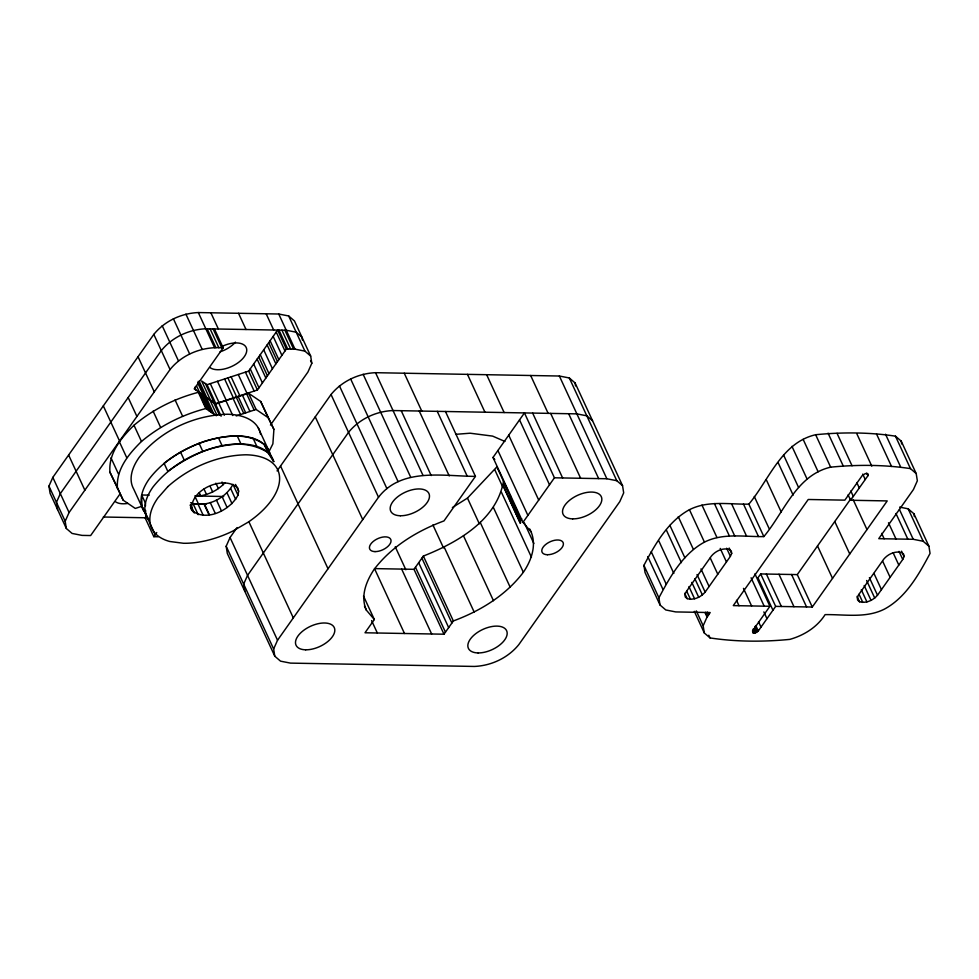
<?xml version="1.0" encoding="UTF-8"?>
<svg xmlns="http://www.w3.org/2000/svg" width="979" height="979" viewBox="0 0 979 979"><rect width="100%" height="100%" fill="white"/><g stroke="black" fill="none" stroke-linecap="round" stroke-linejoin="round"><path stroke-width="1.47" d="M141.429 506.424L135.273 508.431L123.195 500.208L109.954 472.257C108.326 453.228 121.249 437.76 133.988 425.253C152.663 409.54 174.751 398.514 198.321 392.322L215.49 404.07L221.107 416.234M117.456 488.484C115.828 469.455 128.738 453.975 141.478 441.468C160.152 425.767 182.241 414.741 205.81 408.549L216.347 415.757M215.49 404.07L248.593 393.24L260.671 401.463L273.912 429.414L272.884 443.854L268.76 452.029M237.97 495.178L238.643 491.213L237.701 487.775C222.992 474.693 189.118 490.198 191.762 510.304C205.969 522.517 230.334 510.083 237.97 495.178L232.965 484.372C225.525 498.715 206.165 508.101 190.575 502.729M404.486 633.499L374.504 568.603L414.007 569.325L423.369 556.06C456.3 542.966 494.358 521.672 502.839 484.519L520.363 523.288L502.876 485.437L503.365 481.631L520.852 519.482L520.338 522.37M363.503 596.052L374.345 619.523L364.996 632.777L443.989 634.208L453.35 620.955C480.273 610.969 505.8 595.428 523.349 572.287C531.952 559.731 537.495 543.247 529.688 528.954M119.597 494.554L90.643 535.55L82.016 535.391L72.079 533.433L66.327 528.476L50.088 493.33L48.95 486.122L52.829 477.385L153.813 334.39C164.607 321.075 181.274 313.268 198.321 312.558L278.746 314.014L288.683 315.972L294.434 320.928L310.673 356.075L311.811 363.295L307.932 372.032L270.461 425.094M66.327 528.476L65.189 521.269L69.068 512.531L170.052 369.536C182.657 353.835 203.326 346.174 223.175 347.863L214.438 328.944M277.069 470.923L331.037 394.513C341.83 381.198 358.51 373.391 375.544 372.693L559.376 376.022L569.325 377.98L575.077 382.936L622.546 485.67L623.684 492.878L619.805 501.615L518.821 644.61C508.028 657.925 491.36 665.732 474.325 666.442L290.482 663.113L280.532 661.155L274.793 656.199L227.312 553.453L226.173 546.245L230.053 537.508L237.065 527.571M274.793 656.199L273.643 648.979L277.534 640.242L378.506 497.246C401.476 467.399 443.144 476.235 475.439 476.381L445.457 411.486M704.305 632.972L703.167 625.765L707.046 617.027L710.203 612.548L675.73 611.924L665.793 609.966L660.042 605.022L645.051 572.568L643.913 565.36C655.049 544.434 667.862 521.379 689.449 509.692C707.927 500.306 729.037 504.454 748.862 504.148C769.127 479.906 781.401 442.643 815.654 434.725C841.977 432.118 869.315 432.192 895.467 436.169L901.206 441.113L916.197 473.567L917.347 480.775L913.456 489.512L878.75 538.67L913.223 539.294L923.16 541.252L928.912 546.209L930.05 553.416C918.914 574.343 906.101 597.398 884.502 609.085C866.036 618.471 844.926 614.322 825.101 614.628C817.147 627.184 803.979 635.371 789.869 639.373C763.534 641.979 736.196 641.894 710.056 637.929L704.305 632.972L694.307 611.349M660.042 605.022L658.904 597.802C670.04 576.876 682.852 553.82 704.439 542.133C722.918 532.76 744.028 536.896 763.853 536.59C784.118 512.347 796.392 475.084 830.645 467.167C856.968 464.56 884.306 464.633 910.458 468.611L916.197 473.567M730.395 556.341L731.68 553.465L731.301 551.079L729.404 549.452C722.832 547.579 715.673 550.957 711.439 555.999L686.193 591.757L684.921 594.632L685.288 597.019L687.185 598.646C693.756 600.519 700.915 597.141 705.149 592.099L730.395 556.341L726.651 548.24M848.108 494.848L850.604 500.257L867.957 475.672L868.226 474.081L865.424 473.542L862.218 475.574L844.853 500.147L808.226 499.486L733.283 605.609L769.91 606.282L754.919 573.829M902.748 559.462L904.033 556.586L903.654 554.2L901.757 552.572C895.185 550.7 888.026 554.077 883.792 559.119L858.546 594.877L857.274 597.753L857.641 600.139L859.538 601.767C866.109 603.639 873.268 600.262 877.502 595.22L902.748 559.462L899.003 551.361M452.384 507.538L467.46 498.103L496.867 466.91L509.361 493.942M223.175 347.863L194.221 388.871L215.796 403.629L257.416 390.009L286.37 349.013L294.985 349.16L304.922 351.131L310.673 356.075M210.412 399.934L201.662 381.015L207.058 384.698L248.666 371.09L277.62 330.082L286.37 349.013M155.22 534.718L146.483 515.798L145.088 517.769L153.825 536.688L156.75 532.552M475.439 476.381L443.989 520.914C417.066 530.899 391.527 546.441 373.978 569.582C366.195 581.453 360.223 596.26 366.366 610.15L374.345 619.523M522.982 522.345L493 457.462L524.45 412.918L554.432 477.801L522.982 522.345L530.961 531.719M851.13 498.36L797.285 574.6L760.671 573.939L757.954 577.781L772.945 610.223M769.91 606.282L752.557 630.855L752.851 632.948L755.09 632.985L758.297 630.966L775.662 606.38L812.276 607.041L887.231 500.918L850.604 500.257M195.922 496.304C206.863 495.717 217.754 490.748 225.109 482.598M270.583 456.055A69.448 36.7 -24.8 0 0 237.224 435.875C210.571 436.414 184.97 447.036 164.08 463.287L167.825 471.401C194.907 451.49 236.172 432.742 267.903 452.543L273.765 461.733L270.02 453.62L264.159 444.429C246.806 431.898 223.812 435.655 204.599 441.284C183.257 448.798 162.967 460.864 149.114 479.086A69.448 36.7 -24.8 0 0 145.198 512.959M520.852 519.482L521.758 518.858M236.245 415.953L256.094 409.455L268.173 417.69L273.912 429.414M273.679 461.439A69.448 36.7 -24.8 0 0 240.969 443.976C207.364 444.943 173.797 460.656 152.859 487.187A69.448 36.7 -24.8 0 0 147.425 518.772M455.688 434.333L470.116 433.207L492.608 436.108L504.919 441.456M554.432 477.801L606.858 478.755L616.794 480.713L622.546 485.67M510.5 495.753L508.211 495.717L520.706 522.749M148.624 519.311L141.955 506.596L141.674 495.007L149.224 495.154M194.784 495.974L223.689 496.5M192.447 503.977L206.141 504.222M103.309 517.01L145.333 517.769M153.825 536.688L158.145 536.773M899.652 507.122L908.169 508.811L913.921 513.755L928.912 546.209M592.564 420.786L586.813 415.83L576.876 413.872L393.032 410.544C375.997 411.241 359.317 419.049 348.524 432.363L247.552 575.358L243.661 584.096L244.799 591.304M493 457.462L494.774 459.543M141.955 506.596L143.423 508.896M109.954 472.257L115.706 483.981M895.467 436.169L910.458 468.611M885.518 434.211L900.509 466.653M876.548 434.04L891.539 466.481M908.169 508.811L923.16 541.252M899.481 509.557L913.223 539.294M895.969 513.51L907.839 539.196M856.796 433.685L871.787 466.126M866.709 472.967L867.957 475.672M888.491 522.762L895.981 538.976M901.537 551.177L904.033 556.586M862.744 474.105L865.24 479.514M893.191 552.89L898.808 565.054M837.045 433.33L852.036 465.771M881.638 533.359L884.135 538.768M856.784 482.561L859.281 487.97M828.075 433.171L843.066 465.612M850.812 491.005L853.309 496.414M882.63 561.126L890.131 577.341M853.247 499.841L866.99 529.578M815.654 434.725L830.645 467.167M873.953 573.413L881.455 589.627M869.389 577.647L877.502 595.22M803.135 439.338L818.126 471.792M866.611 580.498L874.736 598.071M834.757 521.538L849.748 553.979M864.176 585.515L871.053 600.384M861.3 589.737L866.917 601.901M791.962 446.338L806.953 478.78M859.072 594.302L862.817 602.415M857.041 596.37L859.538 601.767M783.567 454.99L798.558 487.432M817.526 545.939L832.517 578.381M778.146 462.663L793.137 495.117M766.214 479.563L781.205 512.005M797.285 574.6L812.276 607.041M791.57 574.502L806.561 606.943M754.283 496.463L769.274 528.905M748.862 504.148L763.853 536.59M778.978 574.269L793.969 606.711M743.465 504.05L758.456 536.492M766.386 574.037L781.377 606.49M731.619 503.83L746.61 536.272M760.671 573.939L775.662 606.38M719.773 503.622L734.764 536.064M751.077 577.781L764.183 606.172M714.389 503.524L729.379 535.966M763.853 611.912L766.973 618.667M729.184 548.056L731.68 553.465M743.477 588.367L751.603 605.952M758.517 621.714L761.013 627.123M701.967 505.078L716.958 537.52M720.214 548.411L726.455 561.934M755.8 625.557L758.297 630.966M754.968 626.413L757.465 631.822M754.466 628.469L756.339 632.52M753.218 628.934L755.09 632.985M752.606 630.439L753.854 633.144M736.514 600.311L739.01 605.72M689.449 509.692L704.439 542.133M710.277 558.006L717.778 574.22M678.276 516.692L693.267 549.133M700.976 568.934L709.102 586.507M697.036 574.526L705.149 592.099M694.882 578.736L702.384 594.951M669.881 525.344L684.872 557.785M707.376 612.083L708.625 614.788M691.823 582.395L698.7 597.263M705.663 612.267L707.536 616.329M705.174 612.964L707.046 617.027M666.43 530.226L681.421 562.668M688.947 586.617L694.564 598.781M708.808 635.224L710.056 637.929M696.289 610.884L703.167 625.765M686.72 591.181L690.464 599.295M684.688 593.25L687.185 598.646M658.843 540.983L673.833 573.425M651.243 551.74L666.234 584.182M569.325 377.98L616.794 480.713M647.792 556.623L662.783 589.064M559.376 376.022L606.858 478.755M643.913 565.36L658.904 597.802M568.677 413.725L598.658 478.609M550.663 413.395L580.645 478.278M530.655 375.495L548.142 413.346M532.637 413.065L562.619 477.96M519.531 419.881L549.513 484.764M486.649 374.7L504.136 412.551M508.725 435.19L538.707 500.073M467.46 374.357L484.948 412.208M497.907 450.499L527.889 515.382M524.303 522.798L533.873 543.504M494.836 469.883L502.961 487.456M501.456 492.315L531.438 557.21M493.367 507.391L523.349 572.287M437.258 411.339L467.24 476.222M480.224 522.382L510.206 587.278M467.46 498.103L479.331 523.789M404.266 373.207L421.753 411.058M419.245 411.009L449.226 475.904M463.495 535.819L493.477 600.714M401.219 410.69L431.201 475.574M375.544 372.693L423.014 475.427M444.209 547.212L474.191 612.108M432.914 524.952L443.524 547.934M363.123 374.247L410.593 476.981M350.604 378.861L398.074 481.607M423.369 556.06L453.35 620.955M421.9 558.14L451.882 623.023M339.432 385.861L386.901 488.594M418.682 562.692L448.663 627.576M415.463 567.245L445.445 632.14M414.007 569.325L443.989 634.208M331.037 394.513L378.506 497.246M310.563 360.59L311.811 363.295M288.683 315.972L304.922 351.131M395.247 546.784L405.857 569.766M401.659 569.093L431.641 633.988M278.746 314.014L294.985 349.16M284.889 330.217L293.639 349.136M281.928 330.168L290.677 349.087M278.966 330.107L287.716 349.038M276.225 332.052L284.975 350.984M315.262 416.858L362.732 519.592M266.178 313.794L273.679 330.009M273.165 336.397L281.903 355.328M270.094 340.741L278.844 359.66M268.711 342.711L277.449 361.63M267.145 344.926L275.882 363.845M263.694 349.797L272.443 368.728M260.255 354.679L268.992 373.611M238.533 313.292L246.023 329.507M258.689 356.894L267.426 375.826M257.122 359.109L265.86 378.041M253.671 363.992L262.421 382.911M371.592 620.576L377.331 632.997M364.457 606.013L366.366 610.15M250.232 368.863L258.982 387.794M248.666 371.09L257.416 390.009M260.671 401.463L268.173 417.69M245.411 372.142L254.161 391.074M248.593 393.24L256.094 409.455M210.877 312.79L218.378 329.017M238.264 374.492L247.014 393.411M280.545 466.004L328.014 568.75M246.671 393.864L254.173 410.091M213.092 328.92L221.829 347.839M258.297 427.933L268.295 449.557M242.449 395.247L249.939 411.474M264.159 444.429L267.903 452.543M210.118 328.858L218.868 347.79M231.117 376.829L239.855 395.749M207.156 328.809L215.906 347.729M238.215 396.63L245.705 412.857M198.321 312.558L214.56 347.704M227.862 377.894L236.6 396.813M236.294 397.266L243.783 413.481M253.108 438.286L256.853 446.4M224.607 378.959L233.357 397.878M233.039 398.331L240.54 414.545M217.46 381.296L226.198 400.227M185.9 314.112L202.139 349.258M225.892 400.668L232.757 415.537M237.224 435.875L240.969 443.976M210.301 383.633L219.051 402.565M218.733 403.005L224.362 415.169M207.058 384.698L215.796 403.629M205.37 383.548L214.12 402.467M213.801 402.92L219.418 415.084M173.381 318.738L189.62 353.884M210.093 400.387L216.959 415.255M199.202 381.174L206.704 397.401M206.385 397.841L213.875 414.068M198.137 381.369L205.015 396.25M204.697 396.691L212.198 412.918M197.709 382.924L203.326 395.088M203.705 396.005L211.195 412.232M201.503 394.513L209.004 410.727M196.498 385.799L199.618 392.555M199.312 393.007L206.814 409.234M198.321 392.322L205.81 408.549M218.378 437.662L222.123 445.763M194.662 387.317L195.91 390.021M162.208 325.726L178.447 360.872M235.523 484.446L238.643 491.213M248.96 521.917L293.308 617.908M230.701 488.607L235.694 499.412M153.813 334.39L170.052 369.536M222.013 481.998L223.261 484.703M227.006 492.804L231.999 503.622M199.043 443.242L202.788 451.356M215.882 483.185L218.39 488.594M222.135 496.708L227.128 507.526M175.07 399.909L182.571 416.136M210.167 486.502L212.663 491.911M216.42 500.024L221.413 510.842M230.053 537.508L277.534 640.242M203.999 489.023L206.496 494.432M210.24 502.533L215.245 513.351M226.173 546.245L273.643 648.979M138.039 356.723L154.278 391.881M180.503 452.004L184.26 460.118M199.422 493.159L200.671 495.863M204.427 503.977L209.42 514.795M199.043 493.257L200.291 495.961M204.036 504.075L209.029 514.893M195.408 497.332L198.529 504.087M198.211 504.528L203.216 515.346M153.116 411.143L160.605 427.37M193.181 503.879L198.174 514.697M190.526 504.858L194.27 512.972M190.146 505.152L193.279 511.907M190.513 507.599L191.762 510.304M128.176 397.523L136.913 416.454M133.988 425.253L141.478 441.468M103.321 405.881L119.56 441.027M119.242 441.48L126.744 457.695M141.674 495.007L145.43 503.12L145.492 506.021M143.68 510.659L133.682 489.035A69.448 36.7 -24.8 0 1 139.116 457.45C160.066 430.919 193.622 415.206 227.226 414.239A69.448 36.7 -24.8 0 1 260.585 434.419M110.982 457.817L118.483 474.044M116.33 485.339L123.195 500.208M68.616 455.039L84.855 490.185M52.829 477.385L69.068 512.531M48.95 486.122L65.189 521.269M913.921 513.755L914.374 516.643M901.206 441.113L901.671 444.001M575.077 382.936L575.542 385.934M302.389 340.043L301.936 337.155L296.184 332.199L286.247 330.241L205.81 328.785C188.776 329.482 172.096 337.302 161.302 350.604L60.331 493.6L56.452 502.337L57.59 509.557M145.602 510.365L145.7 514.709M221.597 346.627A21.048 11.124 -24.8 0 1 245.423 346.26A21.048 11.124 -24.8 0 1 235.78 364.274A21.048 11.124 -24.8 0 1 210.277 367.774M127.747 503.414A21.048 11.124 -24.8 0 1 115.608 501.835M235.45 342.161A21.048 11.124 -24.8 0 1 220.018 351.865M167.874 486.587L157.852 498.005A69.448 36.7 -24.8 0 0 169.832 541.497L183.489 543.272A69.448 36.7 -24.8 0 0 232.855 531.046L248.36 522.052A69.448 36.7 -24.8 0 0 245.974 454.794C217.167 455.345 189.265 467.558 167.874 486.587M478.046 652.932A21.048 11.124 -24.8 0 0 507.171 633.095A21.048 11.124 -24.8 0 0 477.311 632.544A21.048 11.124 -24.8 0 0 478.046 652.932M572.703 518.87A21.048 11.124 -24.8 0 0 601.84 499.033A21.048 11.124 -24.8 0 0 571.981 498.495A21.048 11.124 -24.8 0 0 572.703 518.87M305.693 649.811A21.048 11.124 -24.8 0 0 334.818 629.962A21.048 11.124 -24.8 0 0 304.958 629.424A21.048 11.124 -24.8 0 0 305.693 649.811M400.35 515.749A21.048 11.124 -24.8 0 0 429.487 495.912A21.048 11.124 -24.8 0 0 399.628 495.374A21.048 11.124 -24.8 0 0 400.35 515.749M375.03 551.605A11.577 6.119 -24.8 0 0 391.049 540.702A11.577 6.119 -24.8 0 0 374.627 540.396A11.577 6.119 -24.8 0 0 375.03 551.605M547.383 554.726A11.577 6.119 -24.8 0 0 563.402 543.822A11.577 6.119 -24.8 0 0 546.98 543.516A11.577 6.119 -24.8 0 0 547.383 554.726"/></g></svg>
